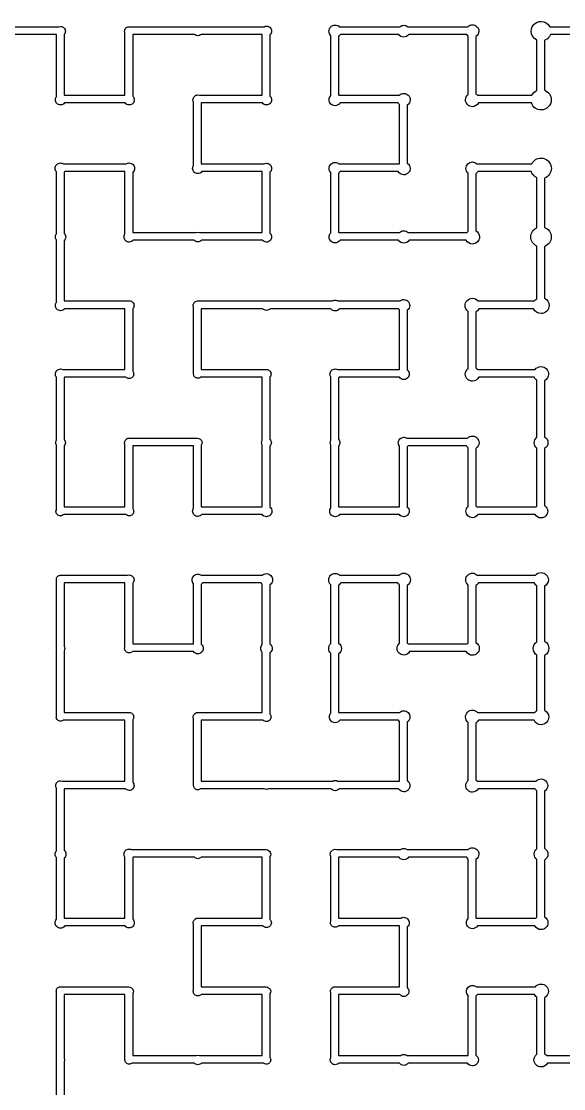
# Model space of a CAD drawing. Extents: x 0.02 to 7.98, y 0.02 to 7.98.
# Drawn here: x 5.992 to 6.979, y 2.009 to 3.954 of the extents above; entities that cross this region are included whole.
import ezdxf

# ---------------------------------------------------------------- set-up
doc = ezdxf.new("R2010")
doc.units = 0
doc.layers.add('PYDXF', color=18, linetype='CONTINUOUS')

msp = doc.modelspace()

# ---------------------------------------------------------------- linework, layer by layer
at = {"layer": 'PYDXF'}
for points in [[(5.9384, 3.9445), (6.06, 3.9445), (6.0631, 3.9451, -0.414214), (6.072, 3.9362, -0.193347), (6.0695, 3.9301), (6.0695, 3.8195), (6.1805, 3.8195), (6.1805, 3.933), (6.1798, 3.9362, -0.176158), (6.1818, 3.9415, -0.243468), (6.1875, 3.9445), (6.1878, 3.9445), (6.1881, 3.9445), (6.1884, 3.9445), (6.3128, 3.9445), (6.3131, 3.9445), (6.3134, 3.9445), (6.4337, 3.9445, -0.123531), (6.4381, 3.9456, -0.414214), (6.4475, 3.9362, -0.208232), (6.4445, 3.9294), (6.4445, 3.8181, -0.208232), (6.4475, 3.8112, -0.414214), (6.4381, 3.8018, -0.231992), (6.4307, 3.8055), (6.3198, 3.8055), (6.3195, 3.8051), (6.3195, 3.6945), (6.4337, 3.6945, -0.123531), (6.4381, 3.6956, -0.414214), (6.4475, 3.6862, -0.208232), (6.4445, 3.6794), (6.4445, 3.5681, -0.208232), (6.4475, 3.5612, -0.414214), (6.4381, 3.5518, -0.231992), (6.4307, 3.5555), (6.3198, 3.5555, -0.219167), (6.3131, 3.5524, -0.219167), (6.3064, 3.5555), (6.1955, 3.5555, -0.231992), (6.1881, 3.5518, -0.414214), (6.1787, 3.5612, -0.157522), (6.1805, 3.5667), (6.1805, 3.6799), (6.1801, 3.6805), (6.0712, 3.6805), (6.0706, 3.6798), (6.0696, 3.6787), (6.0695, 3.6787), (6.0695, 3.5681, -0.208232), (6.0725, 3.5612, -0.208232), (6.0695, 3.5544), (6.0695, 3.4445), (6.185, 3.4445), (6.1881, 3.4451, -0.414214), (6.197, 3.4362, -0.193347), (6.1945, 3.4301), (6.1945, 3.3165, -0.173402), (6.1964, 3.3112, -0.414214), (6.1881, 3.303, -0.203858), (6.1822, 3.3055), (6.0705, 3.3055), (6.0698, 3.3046), (6.0695, 3.3044), (6.0695, 3.1924, -0.193347), (6.072, 3.1862, -0.193347), (6.0695, 3.1801), (6.0695, 3.0695), (6.1805, 3.0695), (6.1805, 3.183), (6.1798, 3.1862, -0.176158), (6.1818, 3.1915, -0.243468), (6.1875, 3.1945), (6.1878, 3.1945), (6.1881, 3.1945), (6.1884, 3.1945), (6.3125, 3.1945, -0.182672), (6.3171, 3.1927, -0.260286), (6.3208, 3.1862, -0.146952), (6.3195, 3.182), (6.3195, 3.0695), (6.4305, 3.0695), (6.4305, 3.1818, -0.133366), (6.4293, 3.1862, -0.133366), (6.4305, 3.1907), (6.4305, 3.3055), (6.3182, 3.3055, -0.182463), (6.3131, 3.3036, -0.414214), (6.3054, 3.3112), (6.3055, 3.3122), (6.3055, 3.3125), (6.3055, 3.433), (6.3048, 3.4362, -0.176158), (6.3068, 3.4415, -0.243468), (6.3125, 3.4445), (6.3128, 3.4445), (6.3131, 3.4445), (6.3134, 3.4445), (6.435, 3.4445), (6.4381, 3.4451), (6.4412, 3.4445), (6.5577, 3.4445, -0.146441), (6.5631, 3.4461, -0.146441), (6.5685, 3.4445), (6.6811, 3.4445, -0.177928), (6.6881, 3.4471, -0.414214), (6.699, 3.4362, -0.239268), (6.6945, 3.4275), (6.6945, 3.3188, -0.220861), (6.698, 3.3112, -0.414214), (6.6881, 3.3013, -0.242298), (6.6801, 3.3055), (6.5705, 3.3055), (6.5698, 3.3046), (6.5695, 3.3044), (6.5695, 3.1924, -0.193347), (6.572, 3.1862, -0.193347), (6.5695, 3.1801), (6.5695, 3.0695), (6.6805, 3.0695), (6.6805, 3.1799, -0.174753), (6.6782, 3.1862, -0.414214), (6.6881, 3.1961, -0.146441), (6.6935, 3.1945), (6.8043, 3.1945, -0.207705), (6.8131, 3.1984, -0.414214), (6.8252, 3.1862, -0.259594), (6.8195, 3.1759), (6.8195, 3.071), (6.8199, 3.0708), (6.8214, 3.0695), (6.8214, 3.0695), (6.9293, 3.0695), (6.9302, 3.0704), (6.9305, 3.0706), (6.9305, 3.1763, -0.232895), (6.9256, 3.1862, -0.232895), (6.9305, 3.1961), (6.9305, 3.2999), (6.9302, 3.3001), (6.9285, 3.3016), (6.927, 3.3033), (6.9259, 3.3052), (6.9258, 3.3055), (6.8247, 3.3055, -0.284894), (6.8131, 3.2983, -0.414214), (6.8002, 3.3112, -0.239242), (6.8055, 3.3216), (6.8055, 3.4254, -0.244691), (6.7998, 3.4362, -0.414214), (6.8131, 3.4495, -0.22812), (6.8235, 3.4445), (6.926, 3.4445), (6.927, 3.4458), (6.9285, 3.4474), (6.9303, 3.4487), (6.9305, 3.4488), (6.9305, 3.5444, -0.294658), (6.9196, 3.5612, -0.294658), (6.9305, 3.5781), (6.9305, 3.6691), (6.9298, 3.6694), (6.9272, 3.6709), (6.9248, 3.673), (6.9228, 3.6753), (6.9213, 3.6779), (6.9202, 3.6805), (6.8233, 3.6805), (6.8226, 3.6794), (6.8214, 3.678), (6.8199, 3.6767), (6.8195, 3.6765), (6.8195, 3.5724, -0.269129), (6.826, 3.5612, -0.414214), (6.8131, 3.5483, -0.284894), (6.8016, 3.5555), (6.6978, 3.5555, -0.265133), (6.6881, 3.5499, -0.265133), (6.6784, 3.5555), (6.5723, 3.5555, -0.258902), (6.5631, 3.5504, -0.414214), (6.5523, 3.5612, -0.200016), (6.5555, 3.5689), (6.5555, 3.6785, -0.200648), (6.5523, 3.6862, -0.414214), (6.5631, 3.6971, -0.17699), (6.5701, 3.6945), (6.6798, 3.6945), (6.6798, 3.6945), (6.6805, 3.6951), (6.6805, 3.8024), (6.6798, 3.803), (6.6786, 3.8044), (6.6779, 3.8055), (6.5723, 3.8055, -0.258902), (6.5631, 3.8004, -0.414214), (6.5523, 3.8112, -0.200016), (6.5555, 3.8189), (6.5555, 3.9279, -0.21021), (6.5518, 3.9362, -0.414214), (6.5631, 3.9475, -0.18905), (6.5708, 3.9445), (6.6811, 3.9445, -0.177928), (6.6881, 3.9471, -0.17699), (6.6951, 3.9445), (6.8048, 3.9445, -0.199543), (6.8131, 3.948, -0.414214), (6.8248, 3.9362, -0.253417), (6.8195, 3.9265), (6.8195, 3.822), (6.8198, 3.8218), (6.8213, 3.8207), (6.8225, 3.8195), (6.9215, 3.8195), (6.923, 3.822), (6.925, 3.8243), (6.9274, 3.8263), (6.9299, 3.8279), (6.9305, 3.8281), (6.9305, 3.92, -0.291094), (6.9201, 3.9362, -0.414214), (6.9381, 3.9542, -0.280208), (6.9541, 3.9445), (7.0415, 3.9445, -0.311018)], [(7.0407, 3.9305), (6.9551, 3.9305), (6.9546, 3.929), (6.9534, 3.9267), (6.9518, 3.9245), (6.9498, 3.9226), (6.9477, 3.921), (6.9453, 3.9198), (6.9445, 3.9195), (6.9445, 3.8286, -0.314225), (6.9566, 3.8112, -0.414214), (6.9381, 3.7927, -0.3246), (6.9205, 3.8055), (6.8242, 3.8055, -0.280421), (6.8131, 3.7987, -0.414214), (6.8006, 3.8112, -0.232895), (6.8055, 3.8211), (6.8055, 3.9274), (6.8048, 3.928), (6.8036, 3.9294), (6.8029, 3.9305), (6.6973, 3.9305, -0.258902), (6.6881, 3.9254, -0.258396), (6.6789, 3.9305), (6.5728, 3.9305), (6.5727, 3.9302), (6.5717, 3.9289), (6.5705, 3.9277), (6.5695, 3.927), (6.5695, 3.82), (6.5701, 3.8195), (6.6798, 3.8195, -0.199543), (6.6881, 3.823, -0.414214), (6.6998, 3.8112, -0.253417), (6.6945, 3.8015), (6.6945, 3.696, -0.253417), (6.6998, 3.6862, -0.414214), (6.6881, 3.6745, -0.270673), (6.6779, 3.6805), (6.5723, 3.6805), (6.5723, 3.6805), (6.5713, 3.6792), (6.5702, 3.678), (6.5695, 3.6775), (6.5695, 3.57), (6.5701, 3.5695), (6.6805, 3.5695, -0.18905), (6.6881, 3.5725, -0.18905), (6.6958, 3.5695), (6.8033, 3.5695), (6.804, 3.5704), (6.8055, 3.5716), (6.8055, 3.6774, -0.21848), (6.8014, 3.6862, -0.414214), (6.8131, 3.698, -0.199543), (6.8214, 3.6945), (6.9213, 3.6945, -0.286011), (6.9381, 3.705, -0.414214), (6.9569, 3.6862, -0.315683), (6.9445, 3.6686), (6.9445, 3.5786, -0.314225), (6.9566, 3.5612, -0.314225), (6.9445, 3.5439), (6.9445, 3.4494, -0.287555), (6.9528, 3.4362, -0.414214), (6.9381, 3.4216, -0.300905), (6.9246, 3.4305), (6.8251, 3.4305), (6.825, 3.4304), (6.8239, 3.4285), (6.8225, 3.4268), (6.8208, 3.4254), (6.8195, 3.4246), (6.8195, 3.3224), (6.8206, 3.3217), (6.8222, 3.3204), (6.823, 3.3195), (6.9273, 3.3195, -0.233744), (6.9381, 3.3249, -0.414214), (6.9518, 3.3112, -0.277438), (6.9445, 3.2992), (6.9445, 3.197, -0.264654), (6.9506, 3.1862, -0.264654), (6.9445, 3.1755), (6.9445, 3.0715, -0.259168), (6.9502, 3.0612, -0.414214), (6.9381, 3.0491, -0.275867), (6.9275, 3.0555), (6.8233, 3.0555, -0.270673), (6.8131, 3.0495, -0.414214), (6.8014, 3.0612, -0.21848), (6.8055, 3.0701), (6.8055, 3.1768), (6.8045, 3.1777), (6.8032, 3.1792), (6.8025, 3.1805), (6.6962, 3.1805), (6.6956, 3.1798), (6.6946, 3.1787), (6.6945, 3.1787), (6.6945, 3.0688, -0.220861), (6.698, 3.0612, -0.414214), (6.6881, 3.0513, -0.242298), (6.6801, 3.0555), (6.5712, 3.0555, -0.242298), (6.5631, 3.0513, -0.414214), (6.5532, 3.0612, -0.174753), (6.5555, 3.0675), (6.5555, 3.1818, -0.133366), (6.5543, 3.1862, -0.133366), (6.5555, 3.1907), (6.5555, 3.3057, -0.157522), (6.5537, 3.3112, -0.414214), (6.5631, 3.3206, -0.123531), (6.5675, 3.3195), (6.6805, 3.3195), (6.6805, 3.4285), (6.6804, 3.4286), (6.6793, 3.4299), (6.6789, 3.4305), (6.5712, 3.4305, -0.242298), (6.5631, 3.4263, -0.242298), (6.5551, 3.4305), (6.4448, 3.4305, -0.219167), (6.4381, 3.4274, -0.219167), (6.4314, 3.4305), (6.3195, 3.4305), (6.3195, 3.3195), (6.4375, 3.3195), (6.4377, 3.3195), (6.4381, 3.3195, -0.414214), (6.4464, 3.3112, -0.173402), (6.4445, 3.306), (6.4445, 3.1924, -0.193347), (6.447, 3.1862, -0.193347), (6.4445, 3.1801), (6.4445, 3.0688, -0.220861), (6.448, 3.0612, -0.414214), (6.4381, 3.0513, -0.242298), (6.4301, 3.0555), (6.3205, 3.0555, -0.231992), (6.3131, 3.0518, -0.414214), (6.3037, 3.0612, -0.157522), (6.3055, 3.0667), (6.3055, 3.1805), (6.1945, 3.1805), (6.1945, 3.0665, -0.173402), (6.1964, 3.0612, -0.414214), (6.1881, 3.053, -0.203858), (6.1822, 3.0555), (6.0691, 3.0555, -0.203858), (6.0631, 3.053, -0.414214), (6.0548, 3.0612), (6.0555, 3.0644), (6.0555, 3.1818, -0.133366), (6.0543, 3.1862, -0.133366), (6.0555, 3.1907), (6.0555, 3.3057, -0.157522), (6.0537, 3.3112, -0.414214), (6.0631, 3.3206, -0.123531), (6.0675, 3.3195), (6.1805, 3.3195), (6.1805, 3.4305), (6.0705, 3.4305, -0.231992), (6.0631, 3.4268, -0.414214), (6.0537, 3.4362, -0.157522), (6.0555, 3.4417), (6.0555, 3.5557, -0.157522), (6.0537, 3.5612, -0.157522), (6.0555, 3.5667), (6.0555, 3.6799, -0.174753), (6.0532, 3.6862, -0.414214), (6.0631, 3.6961, -0.146441), (6.0685, 3.6945), (6.1827, 3.6945, -0.146441), (6.1881, 3.6961, -0.414214), (6.198, 3.6862, -0.220861), (6.1945, 3.6787), (6.1945, 3.5695), (6.31, 3.5695), (6.3131, 3.5701), (6.3162, 3.5695), (6.4305, 3.5695), (6.4305, 3.6805), (6.3205, 3.6805, -0.231992), (6.3131, 3.6768, -0.414214), (6.3037, 3.6862, -0.157522), (6.3055, 3.6917), (6.3055, 3.8068, -0.133366), (6.3043, 3.8112, -0.414214), (6.3131, 3.8201), (6.3162, 3.8195), (6.4305, 3.8195), (6.4305, 3.9305), (6.3191, 3.9305, -0.203858), (6.3131, 3.928, -0.203858), (6.3072, 3.9305), (6.1945, 3.9305), (6.1945, 3.8181, -0.208232), (6.1975, 3.8112, -0.414214), (6.1881, 3.8018, -0.231992), (6.1807, 3.8055), (6.0705, 3.8055, -0.231992), (6.0631, 3.8018, -0.414214), (6.0537, 3.8112, -0.157522), (6.0555, 3.8167), (6.0555, 3.9305), (5.9441, 3.9305, -0.203858)], [(6.0555, 1.9407), (6.0555, 2.0625), (6.0555, 2.1855), (6.0554, 2.1862), (6.0555, 2.187), (6.0555, 2.1875, -0.414214), (6.0625, 2.1945), (6.1875, 2.1945, -0.182672), (6.1921, 2.1927, -0.260286), (6.1958, 2.1862, -0.146952), (6.1945, 2.182), (6.1945, 2.0695), (6.31, 2.0695), (6.3131, 2.0701), (6.3162, 2.0695), (6.4305, 2.0695), (6.4305, 2.1805), (6.3191, 2.1805, -0.203858), (6.3131, 2.178, -0.414214), (6.3048, 2.1862), (6.3055, 2.1894), (6.3055, 2.308), (6.3048, 2.3112, -0.176158), (6.3068, 2.3165, -0.243468), (6.3125, 2.3195), (6.3128, 2.3195), (6.3131, 2.3195), (6.3134, 2.3195), (6.4305, 2.3195), (6.4305, 2.4305), (6.3191, 2.4305, -0.203858), (6.3131, 2.428, -0.203858), (6.3072, 2.4305), (6.1955, 2.4305), (6.1948, 2.4296), (6.1945, 2.4294), (6.1945, 2.3181, -0.208232), (6.1975, 2.3112, -0.414214), (6.1881, 2.3018, -0.231992), (6.1807, 2.3055), (6.0712, 2.3055, -0.242298), (6.0631, 2.3013, -0.414214), (6.0532, 2.3112, -0.174753), (6.0555, 2.3175), (6.0555, 2.4299, -0.174753), (6.0532, 2.4362, -0.174753), (6.0555, 2.4425), (6.0555, 2.5568, -0.133366), (6.0543, 2.5612, -0.414214), (6.0631, 2.5701), (6.0662, 2.5695), (6.1805, 2.5695), (6.1805, 2.6805), (6.0682, 2.6805, -0.182463), (6.0631, 2.6786, -0.414214), (6.0554, 2.6862), (6.0555, 2.6872), (6.0555, 2.6875), (6.0555, 2.8105), (6.0554, 2.8112), (6.0555, 2.812), (6.0555, 2.8125), (6.0555, 2.9355), (6.0554, 2.9362), (6.0555, 2.937), (6.0555, 2.9375, -0.414214), (6.0625, 2.9445), (6.185, 2.9445), (6.1881, 2.9451, -0.414214), (6.197, 2.9362, -0.193347), (6.1945, 2.9301), (6.1945, 2.8195), (6.3055, 2.8195), (6.3055, 2.9292, -0.188422), (6.3027, 2.9362, -0.414214), (6.3131, 2.9466, -0.163505), (6.3194, 2.9445), (6.4305, 2.9445, -0.18905), (6.4381, 2.9475, -0.414214), (6.4494, 2.9362, -0.246872), (6.4445, 2.927), (6.4445, 2.8194, -0.23056), (6.4485, 2.8112, -0.230666), (6.4445, 2.8031), (6.4445, 2.6915, -0.173402), (6.4464, 2.6862, -0.414214), (6.4381, 2.678, -0.203858), (6.4322, 2.6805), (6.3195, 2.6805), (6.3195, 2.5695), (6.5587, 2.5695, -0.123531), (6.5631, 2.5706, -0.123531), (6.5675, 2.5695), (6.6805, 2.5695), (6.6805, 2.5695), (6.6805, 2.6779), (6.6796, 2.6789), (6.6786, 2.6802), (6.6784, 2.6805), (6.5718, 2.6805, -0.251182), (6.5631, 2.6759, -0.414214), (6.5527, 2.6862, -0.188579), (6.5555, 2.6933), (6.5555, 2.8024, -0.21848), (6.5514, 2.8112, -0.21848), (6.5555, 2.8201), (6.5555, 2.9274, -0.21848), (6.5514, 2.9362, -0.414214), (6.5631, 2.948, -0.199543), (6.5714, 2.9445), (6.6793, 2.9445, -0.207705), (6.6881, 2.9484, -0.414214), (6.7002, 2.9362, -0.259594), (6.6945, 2.9259), (6.6945, 2.8215), (6.6952, 2.8211), (6.6967, 2.8198), (6.697, 2.8195), (6.8037, 2.8195), (6.8049, 2.8207), (6.8055, 2.8211), (6.8055, 2.9268, -0.226052), (6.801, 2.9362, -0.414214), (6.8131, 2.9484, -0.207705), (6.822, 2.9445), (6.9278, 2.9445, -0.22812), (6.9381, 2.9495, -0.414214), (6.9514, 2.9362, -0.273497), (6.9445, 2.9246), (6.9445, 2.824, -0.284414), (6.9525, 2.8112, -0.284414), (6.9445, 2.7984), (6.9445, 2.6987, -0.28106), (6.9521, 2.6862, -0.414214), (6.9381, 2.6722, -0.295243), (6.9254, 2.6805), (6.8242, 2.6805), (6.8237, 2.6796), (6.8226, 2.6781), (6.8213, 2.6767), (6.8198, 2.6756), (6.8195, 2.6755), (6.8195, 2.5715), (6.8202, 2.5711), (6.8217, 2.5698), (6.822, 2.5695), (6.9293, 2.5695, -0.207705), (6.9381, 2.5734, -0.414214), (6.9502, 2.5612, -0.259594), (6.9445, 2.5509), (6.9445, 2.447, -0.264654), (6.9506, 2.4362, -0.264654), (6.9445, 2.4255), (6.9445, 2.322, -0.264654), (6.9506, 2.3112, -0.414214), (6.9381, 2.2987, -0.280421), (6.927, 2.3055), (6.8223, 2.3055, -0.258902), (6.8131, 2.3004, -0.414214), (6.8023, 2.3112, -0.200016), (6.8055, 2.3189), (6.8055, 2.4274), (6.8048, 2.428), (6.8036, 2.4294), (6.8029, 2.4305), (6.6968, 2.4305, -0.251182), (6.6881, 2.4259, -0.251075), (6.6795, 2.4305), (6.5698, 2.4305), (6.5695, 2.4301), (6.5695, 2.3195), (6.6827, 2.3195, -0.146441), (6.6881, 2.3211, -0.414214), (6.698, 2.3112, -0.220861), (6.6945, 2.3037), (6.6945, 2.1931, -0.208232), (6.6975, 2.1862, -0.414214), (6.6881, 2.1768, -0.231992), (6.6807, 2.1805), (6.5695, 2.1805), (6.5695, 2.0695), (6.6827, 2.0695, -0.146441), (6.6881, 2.0711, -0.146441), (6.6935, 2.0695), (6.8055, 2.0695), (6.8055, 2.1785, -0.200648), (6.8023, 2.1862, -0.414214), (6.8131, 2.1971, -0.17699), (6.8201, 2.1945), (6.9278, 2.1945, -0.22812), (6.9381, 2.1995, -0.414214), (6.9514, 2.1862, -0.273497), (6.9445, 2.1746), (6.9445, 2.0724), (6.9456, 2.0717), (6.9472, 2.0704), (6.948, 2.0695), (7.0481, 2.0695, -0.273177)], [(7.047, 2.0555), (6.9497, 2.0555, -0.284894), (6.9381, 2.0483, -0.414214), (6.9252, 2.0612, -0.239242), (6.9305, 2.0716), (6.9305, 2.1754), (6.9304, 2.1754), (6.9287, 2.1768), (6.9273, 2.1785), (6.9262, 2.1804), (6.9261, 2.1805), (6.8223, 2.1805), (6.8223, 2.1805), (6.8213, 2.1792), (6.8202, 2.178), (6.8195, 2.1775), (6.8195, 2.07, -0.23964), (6.824, 2.0612, -0.414214), (6.8131, 2.0504, -0.258396), (6.8039, 2.0555), (6.6962, 2.0555, -0.242298), (6.6881, 2.0513, -0.242298), (6.6801, 2.0555), (6.5698, 2.0555, -0.219167), (6.5631, 2.0524, -0.414214), (6.5543, 2.0612, -0.133366), (6.5555, 2.0657), (6.5555, 2.183), (6.5548, 2.1862, -0.176158), (6.5568, 2.1915, -0.243468), (6.5625, 2.1945), (6.5628, 2.1945), (6.5631, 2.1945), (6.5634, 2.1945), (6.6805, 2.1945), (6.6805, 2.3049), (6.6801, 2.3055), (6.5691, 2.3055, -0.203858), (6.5631, 2.303, -0.414214), (6.5548, 2.3112), (6.5555, 2.3144), (6.5555, 2.4318, -0.133366), (6.5543, 2.4362, -0.414214), (6.5631, 2.4451), (6.5662, 2.4445), (6.6819, 2.4445, -0.163195), (6.6881, 2.4466, -0.163505), (6.6944, 2.4445), (6.8048, 2.4445, -0.199543), (6.8131, 2.448, -0.414214), (6.8248, 2.4362, -0.253417), (6.8195, 2.4265), (6.8195, 2.32), (6.8201, 2.3195), (6.9287, 2.3195), (6.9299, 2.3207), (6.9305, 2.3211), (6.9305, 2.4263, -0.232895), (6.9256, 2.4362, -0.232895), (6.9305, 2.4461), (6.9305, 2.5518), (6.9295, 2.5527), (6.9282, 2.5542), (6.9275, 2.5555), (6.8238, 2.5555, -0.275814), (6.8131, 2.5491, -0.414214), (6.801, 2.5612, -0.22637), (6.8055, 2.5706), (6.8055, 2.6763, -0.232895), (6.8006, 2.6862, -0.414214), (6.8131, 2.6988, -0.215677), (6.8225, 2.6945), (6.9269, 2.6945), (6.9275, 2.6954), (6.929, 2.6969), (6.9305, 2.698), (6.9305, 2.7991, -0.258369), (6.9238, 2.8112, -0.258369), (6.9305, 2.8234), (6.9305, 2.9254), (6.9304, 2.9254), (6.9287, 2.9268), (6.9273, 2.9285), (6.9262, 2.9304), (6.9261, 2.9305), (6.8238, 2.9305), (6.8234, 2.9298), (6.8223, 2.9283), (6.821, 2.927), (6.8196, 2.926), (6.8195, 2.9259), (6.8195, 2.822, -0.264654), (6.8256, 2.8112, -0.414214), (6.8131, 2.7987, -0.280421), (6.802, 2.8055), (6.6988, 2.8055, -0.275814), (6.6881, 2.7991, -0.414214), (6.676, 2.8112, -0.22637), (6.6805, 2.8206), (6.6805, 2.9268), (6.6795, 2.9277), (6.6782, 2.9292), (6.6775, 2.9305), (6.5733, 2.9305), (6.5726, 2.9294), (6.5714, 2.928), (6.5699, 2.9267), (6.5695, 2.9265), (6.5695, 2.821, -0.253417), (6.5748, 2.8112, -0.253417), (6.5695, 2.8015), (6.5695, 2.6945), (6.6805, 2.6945, -0.18905), (6.6881, 2.6975, -0.414214), (6.6994, 2.6862, -0.246872), (6.6945, 2.677), (6.6945, 2.5705, -0.246872), (6.6994, 2.5612, -0.414214), (6.6881, 2.5499, -0.265133), (6.6784, 2.5555), (6.5705, 2.5555, -0.231992), (6.5631, 2.5518, -0.231992), (6.5557, 2.5555), (6.4421, 2.5555, -0.152844), (6.4381, 2.5542, -0.15346), (6.4341, 2.5555), (6.3182, 2.5555, -0.182463), (6.3131, 2.5536, -0.414214), (6.3054, 2.5612), (6.3055, 2.5622), (6.3055, 2.5625), (6.3055, 2.683), (6.3048, 2.6862, -0.176158), (6.3068, 2.6915, -0.243468), (6.3125, 2.6945), (6.3128, 2.6945), (6.3131, 2.6945), (6.3134, 2.6945), (6.4305, 2.6945), (6.4305, 2.8042, -0.188422), (6.4277, 2.8112, -0.188579), (6.4305, 2.8183), (6.4305, 2.9279), (6.4296, 2.9289), (6.4286, 2.9302), (6.4284, 2.9305), (6.3218, 2.9305), (6.321, 2.9295), (6.3199, 2.9284), (6.3195, 2.9281), (6.3195, 2.8188, -0.220861), (6.323, 2.8112, -0.414214), (6.3131, 2.8013, -0.242298), (6.3051, 2.8055), (6.1941, 2.8055, -0.203858), (6.1881, 2.803, -0.414214), (6.1798, 2.8112), (6.1805, 2.8144), (6.1805, 2.9305), (6.0695, 2.9305), (6.0695, 2.8155, -0.146952), (6.0708, 2.8112, -0.146952), (6.0695, 2.807), (6.0695, 2.6945), (6.1875, 2.6945), (6.1877, 2.6945), (6.1881, 2.6945, -0.414214), (6.1964, 2.6862, -0.173402), (6.1945, 2.681), (6.1945, 2.5674, -0.193347), (6.197, 2.5612, -0.414214), (6.1881, 2.5524, -0.219167), (6.1814, 2.5555), (6.0698, 2.5555), (6.0695, 2.5551), (6.0695, 2.4438, -0.220861), (6.073, 2.4362, -0.220861), (6.0695, 2.4287), (6.0695, 2.3195), (6.1805, 2.3195), (6.1805, 2.4307, -0.157522), (6.1787, 2.4362, -0.414214), (6.1881, 2.4456, -0.123531), (6.1925, 2.4445), (6.3128, 2.4445), (6.3131, 2.4445), (6.3134, 2.4445), (6.4375, 2.4445, -0.182672), (6.4421, 2.4427, -0.260286), (6.4458, 2.4362, -0.146952), (6.4445, 2.432), (6.4445, 2.3174, -0.193347), (6.447, 2.3112, -0.414214), (6.4381, 2.3024, -0.219167), (6.4314, 2.3055), (6.3195, 2.3055), (6.3195, 2.1945), (6.4375, 2.1945, -0.182672), (6.4421, 2.1927, -0.260286), (6.4458, 2.1862, -0.146952), (6.4445, 2.182), (6.4445, 2.0655, -0.146952), (6.4458, 2.0612, -0.414214), (6.4381, 2.0536, -0.182463), (6.4331, 2.0555), (6.3198, 2.0555, -0.219167), (6.3131, 2.0524, -0.219167), (6.3064, 2.0555), (6.1932, 2.0555, -0.182463), (6.1881, 2.0536, -0.414214), (6.1804, 2.0612), (6.1805, 2.0622), (6.1805, 2.0625), (6.1805, 2.1805), (6.0695, 2.1805), (6.0695, 2.0641), (6.0701, 2.0612), (6.0695, 2.0584), (6.0695, 1.9424, -0.193347)]]:
    msp.add_lwpolyline(points, format="xyb", dxfattribs=at)

doc.saveas('drawing.dxf')
